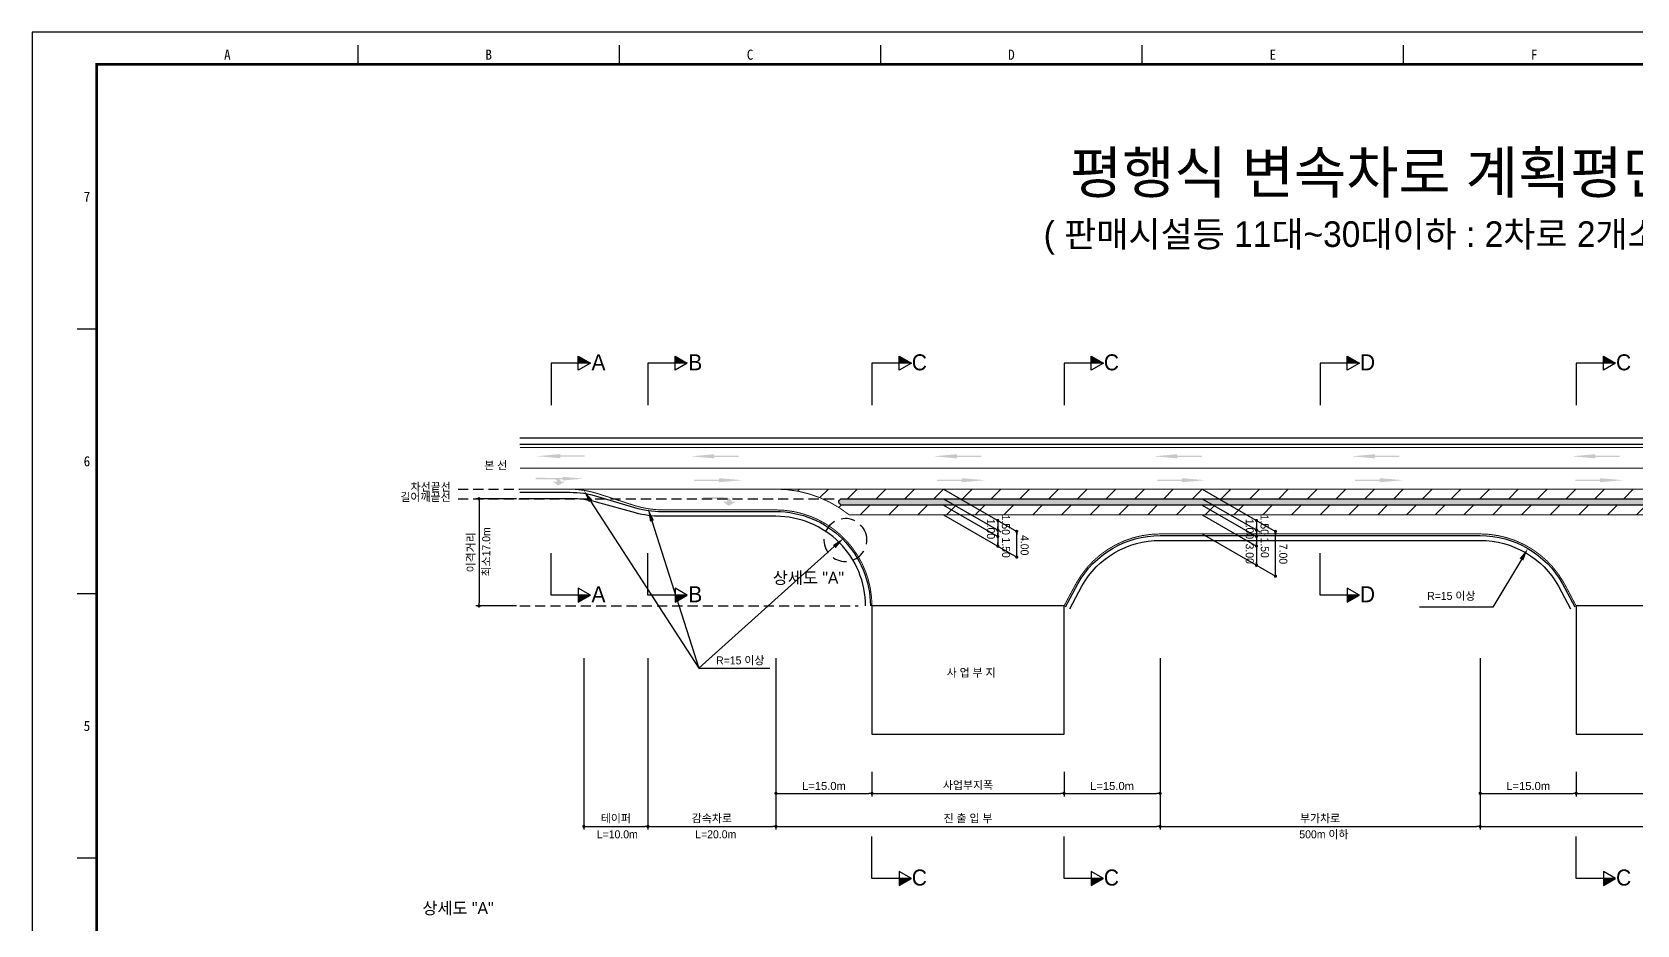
# Model space of a CAD drawing. Header units: millimetres. Extents: x 475 to 899, y 2 to 302.
# Drawn here: x 475.2 to 725.9, y 162.4 to 301.8 of the extents above; entities that cross this region are included whole.
import ezdxf
from ezdxf.enums import TextEntityAlignment as Align

# ---------------------------------------------------------------- set-up
doc = ezdxf.new("R2010")
doc.units = ezdxf.units.MM
doc.linetypes.add('HIDDEN', pattern=[9.525, 6.35, -3.175])
for name, color, linetype in [('CC-GSTR-0004', 4, 'Continuous'), ('CM-LANE-0030', 30, 'Continuous'), ('CZ-DIMT-0002', 7, 'Continuous'), ('CZ-LIN1-0007', 7, 'Continuous'), ('CZ-LIN2-0003', 3, 'Continuous'), ('CZ-LINE-0001', 7, 'Continuous'), ('CZ-TEXT-BOX0', 7, 'Continuous'), ('TITLE', 7, 'Continuous')]:
    doc.layers.add(name, color=color, linetype=linetype)
doc.styles.add('돋움', font='')
doc.styles.add('돋음체', font='')
doc.styles.get('돋움').set_extended_font_data('Dotum')
doc.styles.get('돋음체').set_extended_font_data('DotumChe')

# ---------------------------------------------------------------- blocks, each defined once
blk = doc.blocks.new('_Dot')
at = {"color": 0, "linetype": 'ByBlock', "lineweight": -2}
blk.add_line((-0.5, 0), (-1, 0), dxfattribs=at)
at = {"color": 0, "linetype": 'ByBlock', "const_width": 0.5}
blk.add_lwpolyline([(-0.25, 0, 1), (0.25, 0, 1)], format="xyb", close=True, dxfattribs=at)

msp = doc.modelspace()

# ---------------------------------------------------------------- hatches: boundary and pattern name
at = {"layer": 'CM-LANE-0030'}
h = msp.add_hatch(dxfattribs=at)
h.set_pattern_fill('ANSI31', color=256, style=0)
h.set_pattern_definition([(45, (-1001.011, 3.7704), (-2.245064, 2.245064), [])])
h.paths.add_polyline_path([(750.02, 226.41, -0.170323), (761.42, 230.41), (591.42, 230.41, -0.170323), (602.83, 226.41)])
h.paths.add_polyline_path([(601.6, 227.91, 0.001926), (601.48, 227.99, -0.750696), (601.74, 228.91), (751.1, 228.91, -0.750696), (751.37, 227.99, 0.001926), (751.25, 227.91)], flags=16)
at = {"layer": 'CZ-LIN1-0007'}
for points in [[(557.73, 235.88), (557.73, 235.66), (561.55, 235.66), (561.55, 235.45), (557.73, 235.45), (557.73, 235.23), (554.08, 235.55)], [(581.77, 235.86), (581.77, 235.64), (585.6, 235.64), (585.6, 235.43), (581.77, 235.43), (581.77, 235.21), (578.12, 235.53)], [(619.69, 235.86), (619.69, 235.64), (623.51, 235.64), (623.51, 235.43), (619.69, 235.43), (619.69, 235.21), (616.04, 235.53)], [(654.09, 235.86), (654.09, 235.64), (657.91, 235.64), (657.91, 235.43), (654.09, 235.43), (654.09, 235.21), (650.44, 235.53)], [(684.98, 235.86), (684.98, 235.64), (688.81, 235.64), (688.81, 235.43), (684.98, 235.43), (684.98, 235.21), (681.33, 235.53)], [(719.39, 235.86), (719.39, 235.64), (723.21, 235.64), (723.21, 235.43), (719.39, 235.43), (719.39, 235.21), (715.74, 235.53)], [(556.99, 232.16, -0.267976), (557.9, 231.55), (558.45, 231.56), (557.42, 230.98), (556.59, 231.55), (557.2, 231.55, 0.504994), (556.93, 231.92), (553.88, 231.94), (553.88, 232.18)], [(558.12, 232.33), (558.12, 232.14), (554.7, 232.14), (554.7, 231.95), (558.12, 231.95), (558.12, 231.76), (561.39, 232.04)], [(582.51, 232.12), (582.51, 231.91), (578.68, 231.91), (578.68, 231.7), (582.51, 231.7), (582.51, 231.48), (586.16, 231.8)], [(620.42, 232.12), (620.42, 231.91), (616.6, 231.91), (616.6, 231.7), (620.42, 231.7), (620.42, 231.48), (624.07, 231.8)], [(654.82, 232.12), (654.82, 231.91), (651, 231.91), (651, 231.7), (654.82, 231.7), (654.82, 231.48), (658.47, 231.8)], [(685.72, 232.12), (685.72, 231.91), (681.89, 231.91), (681.89, 231.7), (685.72, 231.7), (685.72, 231.48), (689.37, 231.8)], [(720.12, 232.12), (720.12, 231.91), (716.3, 231.91), (716.3, 231.7), (720.12, 231.7), (720.12, 231.48), (723.77, 231.8)], [(583.56, 229.15, -0.267976), (584.59, 228.46), (585.22, 228.47), (584.05, 227.81), (583.1, 228.46), (583.8, 228.46, 0.504994), (583.49, 228.88), (580.02, 228.9), (580.02, 229.17)]]:
    msp.add_hatch(color=256, dxfattribs=at).paths.add_polyline_path(points)
at = {"layer": 'CZ-LIN2-0003'}
h = msp.add_hatch(dxfattribs=at)
h.set_pattern_fill('CROSS', color=256, scale=0.075, style=0)
h.set_pattern_definition([(0, (-1001.01086, 3.77036), (0.47625, 0.47625), [0.238125, -0.714375]), (90, (-1000.8918, 3.6513), (-0.47625, 0.47625), [0.238125, -0.714375])])
h.paths.add_polyline_path([(751.25, 227.91, -0.001926), (751.37, 227.99, 0.750696), (751.1, 228.91), (601.74, 228.91, 0.750696), (601.48, 227.99, -0.001926), (601.6, 227.91)])
at = {"layer": 'CZ-LINE-0001'}
for points in [[(560.55, 251.18), (560.55, 250.08), (562.45, 250.08)], [(575.66, 251.18), (575.66, 250.08), (577.57, 250.08)], [(610.66, 251.18), (610.66, 250.08), (612.57, 250.08)], [(640.66, 251.18), (640.66, 250.08), (642.57, 250.08)], [(680.66, 251.18), (680.66, 250.08), (682.57, 250.08)], [(720.66, 251.18), (720.66, 250.08), (722.57, 250.08)], [(562.45, 213.86), (560.55, 213.86), (560.55, 212.76)], [(577.57, 213.86), (575.66, 213.86), (575.66, 212.76)], [(682.57, 213.86), (680.66, 213.86), (680.66, 212.76)], [(612.57, 169.62), (610.66, 169.62), (610.66, 168.52)], [(642.57, 169.62), (640.66, 169.62), (640.66, 168.52)], [(722.57, 169.62), (720.66, 169.62), (720.66, 168.52)]]:
    msp.add_hatch(color=256, dxfattribs=at).paths.add_polyline_path(points)

# ---------------------------------------------------------------- linework, layer by layer
at = {"color": 0, "linetype": 'ByBlock', "lineweight": -2}
for p, q in [((626.07, 225.26), (626.07, 225.01)), ((626.07, 224.26), (626.07, 224.51)), ((626.07, 223.76), (626.07, 223.51)), ((626.07, 223.26), (626.07, 223.51)), ((629.03, 223.55), (629.03, 223.3)), ((666.48, 225.26), (666.48, 225.01)), ((666.48, 224.26), (666.48, 224.51)), ((666.48, 223.76), (666.48, 223.51)), ((666.48, 223.26), (666.48, 223.51)), ((669.44, 223.55), (669.44, 223.3)), ((626.07, 221.76), (626.07, 222.01)), ((666.48, 221.76), (666.48, 222.01)), ((629.03, 220.05), (629.03, 220.3)), ((666.48, 218.76), (666.48, 219.01)), ((669.44, 217.05), (669.44, 217.3))]:
    msp.add_line(p, q, dxfattribs=at)
at = {"color": 0, "linetype": 'ByBlock', "const_width": 0.25}
for points in [[(626.07, 225.38, 1), (626.07, 225.63, 1)], [(666.48, 225.38, 1), (666.48, 225.63, 1)], [(626.07, 224.13, 1), (626.07, 223.88, 1)], [(626.07, 223.88, 1), (626.07, 224.13, 1)], [(626.07, 223.13, 1), (626.07, 222.88, 1)], [(629.03, 223.68, 1), (629.03, 223.93, 1)], [(666.48, 224.13, 1), (666.48, 223.88, 1)], [(666.48, 223.88, 1), (666.48, 224.13, 1)], [(666.48, 223.13, 1), (666.48, 222.88, 1)], [(669.44, 223.68, 1), (669.44, 223.93, 1)], [(626.07, 221.63, 1), (626.07, 221.38, 1)], [(666.48, 221.63, 1), (666.48, 221.38, 1)], [(629.03, 219.93, 1), (629.03, 219.68, 1)], [(666.48, 218.63, 1), (666.48, 218.38, 1)], [(669.44, 216.93, 1), (669.44, 216.68, 1)]]:
    msp.add_lwpolyline(points, format="xyb", close=True, dxfattribs=at)
at = {"layer": 'CC-GSTR-0004'}
for points in [[(551.42, 238.41), (831.42, 238.41)], [(551.42, 237.41), (831.42, 237.41)]]:
    msp.add_lwpolyline(points, dxfattribs=at)
for points in [[(551.42, 229.91), (559.22, 229.91, -0.072993), (563.53, 229.28), (563.53, 229.28), (569.32, 227.55), (569.32, 227.55, 0.072993), (573.63, 226.91), (591.42, 226.91, -0.414214), (606.17, 212.16)], [(605.42, 212.16, 0.414214), (591.42, 226.16), (573.45, 226.16, -0.067192), (569.47, 226.7), (563.38, 228.38, 0.067192), (559.4, 228.91), (551.42, 228.91)], [(636.64, 212.05), (638.56, 215.63, -0.271285), (651.42, 223.16), (701.42, 223.16, -0.271285), (714.29, 215.63), (716.2, 212.05)], [(637.31, 211.69), (639.22, 215.27, -0.27114), (651.42, 222.41), (701.42, 222.41, -0.27114), (713.63, 215.27), (715.54, 211.69)]]:
    msp.add_lwpolyline(points, format="xyb", dxfattribs=at)
at = {"layer": 'CM-LANE-0030', "const_width": 0.15}
msp.add_lwpolyline([(551.42, 233.66), (831.42, 233.66)], dxfattribs=at)
msp.add_lwpolyline([(591.42, 230.41), (761.42, 230.41, 0.170323), (750.02, 226.41), (602.83, 226.41, 0.170323)], format="xyb", close=True, dxfattribs=at)
at = {"layer": 'CZ-LIN1-0007', "const_width": 0.15}
for points in [[(551.42, 236.91), (831.42, 236.91)], [(575.24, 230.41), (591.42, 230.41)]]:
    msp.add_lwpolyline(points, dxfattribs=at)
for points in [[(606.42, 212.16, 0.414214), (591.42, 227.16), (573.8, 227.16, -0.07872), (569.16, 227.9), (569.16, 227.9), (563.68, 229.68, 0.07872), (559.05, 230.41), (551.42, 230.41)], [(636.42, 212.16), (638.34, 215.75, -0.27133), (651.42, 223.41), (701.42, 223.41, -0.27133), (714.51, 215.75), (716.42, 212.16)]]:
    msp.add_lwpolyline(points, format="xyb", dxfattribs=at)
at = {"layer": 'CZ-LIN1-0007', "linetype": 'HIDDEN', "const_width": 0.15}
msp.add_lwpolyline([(559.05, 230.41), (575.24, 230.41)], dxfattribs=at)
at = {"layer": 'CZ-LIN2-0003'}
msp.add_lwpolyline([(751.1, 228.91, -0.750696), (751.37, 227.99, 0.001926), (751.25, 227.91), (601.6, 227.91, 0.001926), (601.48, 227.99, -0.750696), (601.74, 228.91)], format="xyb", close=True, dxfattribs=at)
for points in [[(636.42, 212.16), (606.42, 212.16), (606.42, 192.16), (636.42, 192.16)], [(746.42, 212.16), (716.42, 212.16), (716.42, 192.16), (746.42, 192.16)]]:
    msp.add_lwpolyline(points, close=True, dxfattribs=at)
at = {"layer": 'CZ-LINE-0001'}
for p, q in [((560.55, 248.98), (560.55, 251.18)), ((560.55, 251.18), (562.45, 250.08)), ((575.66, 248.98), (575.66, 251.18)), ((575.66, 251.18), (577.57, 250.08)), ((610.66, 248.98), (610.66, 251.18)), ((610.66, 251.18), (612.57, 250.08)), ((640.66, 248.98), (640.66, 251.18)), ((640.66, 251.18), (642.57, 250.08)), ((680.66, 248.98), (680.66, 251.18)), ((680.66, 251.18), (682.57, 250.08)), ((720.66, 248.98), (720.66, 251.18)), ((720.66, 251.18), (722.57, 250.08)), ((562.45, 250.08), (556.31, 250.08)), ((556.31, 250.08), (556.31, 243.54)), ((562.45, 250.08), (560.55, 248.98)), ((577.57, 250.08), (571.42, 250.08)), ((571.42, 250.08), (571.42, 243.54)), ((577.57, 250.08), (575.66, 248.98)), ((612.57, 250.08), (606.42, 250.08)), ((606.42, 250.08), (606.42, 243.54)), ((612.57, 250.08), (610.66, 248.98)), ((642.57, 250.08), (636.42, 250.08)), ((636.42, 250.08), (636.42, 243.54)), ((642.57, 250.08), (640.66, 248.98)), ((682.57, 250.08), (676.42, 250.08)), ((676.42, 250.08), (676.42, 243.54)), ((682.57, 250.08), (680.66, 248.98)), ((722.57, 250.08), (716.42, 250.08)), ((716.42, 250.08), (716.42, 243.54)), ((722.57, 250.08), (720.66, 248.98)), ((550.92, 228.91), (544.54, 228.91)), ((545.04, 228.41), (545.04, 212.66)), ((617.57, 230.41), (629.03, 223.8)), ((617.57, 228.91), (626.57, 223.72)), ((657.98, 230.41), (669.44, 223.8)), ((657.98, 228.91), (666.98, 223.72)), ((617.57, 227.91), (626.07, 223.01)), ((617.57, 226.41), (629.03, 219.8)), ((657.98, 227.91), (666.48, 223.01)), ((657.98, 226.41), (666.48, 221.51)), ((626.07, 225.01), (626.07, 221.51)), ((629.03, 219.8), (629.03, 223.8)), ((657.98, 223.41), (669.44, 216.8)), ((666.48, 225.01), (666.48, 218.51)), ((669.44, 216.8), (669.44, 223.8)), ((556.31, 213.86), (556.31, 220.4)), ((571.42, 213.86), (571.42, 220.4)), ((676.42, 213.86), (676.42, 220.4)), ((562.45, 213.86), (556.31, 213.86)), ((562.45, 213.86), (560.55, 214.96)), ((560.55, 214.96), (560.55, 212.76)), ((560.55, 212.76), (562.45, 213.86)), ((577.57, 213.86), (571.42, 213.86)), ((577.57, 213.86), (575.66, 214.96)), ((575.66, 214.96), (575.66, 212.76)), ((575.66, 212.76), (577.57, 213.86)), ((682.57, 213.86), (676.42, 213.86)), ((682.57, 213.86), (680.66, 214.96)), ((680.66, 214.96), (680.66, 212.76)), ((680.66, 212.76), (682.57, 213.86)), ((550.92, 212.16), (544.54, 212.16)), ((561.42, 204.01), (561.42, 177.23)), ((571.42, 204.01), (571.42, 177.23)), ((571.42, 204.01), (571.42, 177.23)), ((591.42, 204.01), (591.42, 177.23)), ((651.42, 204.01), (651.42, 177.23)), ((701.42, 204.01), (701.42, 177.23)), ((579.36, 202.46), (590.48, 202.46)), ((591.42, 186.28), (591.42, 177.23)), ((591.42, 186.28), (591.42, 182.4)), ((606.42, 186.28), (606.42, 182.4)), ((606.42, 186.28), (606.42, 182.4)), ((636.42, 186.28), (636.42, 182.4)), ((636.42, 186.28), (636.42, 182.4)), ((651.42, 186.28), (651.42, 177.23)), ((651.42, 186.28), (651.42, 182.4)), ((701.42, 186.28), (701.42, 177.23)), ((701.42, 186.28), (701.42, 182.4)), ((716.42, 186.28), (716.42, 182.4)), ((716.42, 186.28), (716.42, 182.4)), ((591.92, 182.9), (605.92, 182.9)), ((606.92, 182.9), (635.92, 182.9)), ((636.92, 182.9), (650.92, 182.9)), ((701.92, 182.9), (715.92, 182.9)), ((716.92, 182.9), (745.92, 182.9)), ((561.92, 177.73), (570.92, 177.73)), ((571.92, 177.73), (590.92, 177.73)), ((591.92, 177.73), (650.92, 177.73)), ((606.42, 169.62), (606.42, 176.16)), ((636.42, 169.62), (636.42, 176.16)), ((651.92, 177.73), (700.92, 177.73)), ((701.92, 177.73), (760.92, 177.73)), ((716.42, 169.62), (716.42, 176.16)), ((612.57, 169.62), (610.66, 170.71)), ((610.66, 170.71), (610.66, 168.52)), ((642.57, 169.62), (640.66, 170.71)), ((640.66, 170.71), (640.66, 168.52)), ((722.57, 169.62), (720.66, 170.71)), ((720.66, 170.71), (720.66, 168.52)), ((612.57, 169.62), (606.42, 169.62)), ((610.66, 168.52), (612.57, 169.62)), ((642.57, 169.62), (636.42, 169.62)), ((640.66, 168.52), (642.57, 169.62)), ((722.57, 169.62), (716.42, 169.62)), ((720.66, 168.52), (722.57, 169.62))]:
    msp.add_line(p, q, dxfattribs=at)
at = {"layer": 'CZ-LINE-0001', "linetype": 'HIDDEN', "ltscale": 0.25}
for p, q in [((541.76, 230.41), (551.42, 230.41)), ((541.76, 228.91), (600.95, 228.91)), ((551.42, 212.16), (604.27, 212.16))]:
    msp.add_line(p, q, dxfattribs=at)
at = {"layer": 'CZ-LINE-0001', "linetype": 'HIDDEN', "ltscale": 0.35}
msp.add_line((605.59, 222.86), (605.59, 222.86), dxfattribs=at)
at = {"layer": 'CZ-LINE-0001'}
for points in [[(562.48, 228.55), (579.36, 202.46)], [(572.06, 225.44), (579.36, 202.46)], [(600.54, 221.44), (579.36, 202.46)], [(707.86, 219.42), (703.4, 211.96), (691.92, 211.96)]]:
    msp.add_lwpolyline(points, dxfattribs=at)
at = {"layer": 'CZ-LINE-0001', "linetype": 'HIDDEN', "ltscale": 0.35}
msp.add_arc((602.27, 222.46), 3.35, 6.7667, 6.749, dxfattribs=at)
at = {"layer": 'CZ-LINE-0001'}
for points in [[(562.2, 228.37), (561.39, 230.23), (562.76, 228.73)], [(571.74, 225.34), (571.45, 227.35), (572.38, 225.54)], [(600.32, 221.68), (602.03, 222.77), (600.76, 221.19)], [(707.57, 219.59), (708.88, 221.14), (708.15, 219.25)]]:
    msp.add_solid(points, dxfattribs=at)
at = {"layer": 'TITLE', "color": 7, "linetype": 'Continuous'}
for p, q in [((526.14, 296.74), (526.14, 299.76)), ((566.96, 296.74), (566.96, 299.76)), ((607.79, 296.74), (607.79, 299.76)), ((648.61, 296.74), (648.61, 299.76)), ((689.44, 296.74), (689.44, 299.76)), ((485.31, 255.41), (482.29, 255.41)), ((485.31, 214.08), (482.29, 214.08)), ((485.31, 172.75), (482.29, 172.75))]:
    msp.add_line(p, q, dxfattribs=at)
at = {"layer": 'TITLE'}
msp.add_lwpolyline([(475.23, 2.4), (898.59, 2.4), (898.59, 301.78), (475.23, 301.78)], close=True, dxfattribs=at)
at = {"layer": 'TITLE', "linetype": 'Continuous', "const_width": 0.403}
msp.add_lwpolyline([(485.31, 7.44), (485.31, 296.74), (893.56, 296.74), (893.56, 7.44)], close=True, dxfattribs=at)

# ---------------------------------------------------------------- block references
at = {"layer": 'CZ-LINE-0001', "xscale": 0.5, "yscale": 0.5, "zscale": 0.5}
for p, rotation in [((545.04, 228.91), 90), ((545.04, 212.16), 270), ((591.42, 182.9), 180), ((606.42, 182.9), 180), ((636.42, 182.9), 180), ((701.42, 182.9), 180), ((716.42, 182.9), 180), ((561.42, 177.73), 180), ((571.42, 177.73), 180), ((591.42, 177.73), 180), ((651.42, 177.73), 180), ((701.42, 177.73), 180)]:
    msp.add_blockref('_Dot', p, dxfattribs=dict(at, rotation=rotation))
for p in [(606.42, 182.9), (636.42, 182.9), (651.42, 182.9), (716.42, 182.9), (571.42, 177.73), (591.42, 177.73), (651.42, 177.73), (701.42, 177.73)]:
    msp.add_blockref('_Dot', p, dxfattribs=at)

# ---------------------------------------------------------------- texts
at = {"layer": 'CZ-DIMT-0002', "style": '돋움'}
for s, height, p in [('A', 2.5, (563.7, 250.21)), ('B', 2.5, (578.82, 250.21)), ('C', 2.5, (613.82, 250.21)), ('C', 2.5, (643.82, 250.21)), ('D', 2.5, (683.82, 250.21)), ('C', 2.5, (723.82, 250.21)), ('본 선', 1.25, (547.65, 234.11)), ('차선끝선', 1.25, (537.49, 230.75)), ('길어깨끝선', 1.25, (536.69, 229.16)), ('상세도 "A"', 1.875, (596.49, 216.56)), ('A', 2.5, (563.7, 213.99)), ('B', 2.5, (578.82, 213.99)), ('D', 2.5, (683.82, 213.99)), ('R=15 이상', 1.25, (696.91, 213.73)), ('R=15 이상', 1.25, (585.85, 203.66)), ('사 업 부 지', 1.25, (621.91, 201.75)), ('L=10.0m', 1.25, (566.64, 176.5)), ('L=20.0m', 1.25, (582.02, 176.5)), ('500m 이하', 1.25, (677.01, 176.5)), ('C', 2.5, (613.82, 169.75)), ('C', 2.5, (643.82, 169.75)), ('C', 2.5, (723.82, 169.75))]:
    msp.add_text(s, height=height, dxfattribs=at).set_placement(p, align=Align.MIDDLE_CENTER)
msp.add_text('최소17.0m', height=1.25, rotation=90, dxfattribs=at).set_placement((546.79, 216.77))
at = {"layer": 'CZ-DIMT-0002', "char_height": 1.25, "attachment_point": 5, "rotation": 270, "style": '돋움'}
for s, insert in [('1.00', (624.99, 224.18)), ('1.50', (627.32, 224.84)), ('1.00', (665.41, 224.18)), ('1.50', (667.73, 224.84)), ('4.00', (630.25, 221.65)), ('1.50', (627.36, 221.27)), ('3.00', (665.41, 220.32)), ('1.50', (667.77, 221.27)), ('7.00', (670.66, 220.28))]:
    msp.add_mtext(s, dxfattribs=dict(at, insert=insert))
at = {"layer": 'CZ-LINE-0001', "insert": (543.85, 220.54), "char_height": 1.25, "attachment_point": 5, "rotation": 90, "style": '돋움'}
msp.add_mtext('\\A1;이격거리', dxfattribs=at)
at = {"layer": 'CZ-LINE-0001', "char_height": 1.25, "attachment_point": 5, "style": '돋움'}
for s, insert in [('\\A1;{\\fArial|b0|i0|c0|p32;L=15.0m}', (598.92, 184.04)), ('\\A1;사업부지폭', (621.42, 184.1)), ('\\A1;{\\fArial|b0|i0|c0|p32;L=15.0m}', (643.92, 184.04)), ('\\A1;{\\fArial|b0|i0|c0|p32;L=15.0m}', (708.92, 184.04)), ('\\A1;테이퍼', (566.42, 178.93)), ('\\A1;감속차로', (581.42, 178.93)), ('\\A1;진 출 입 부', (621.42, 178.93)), ('\\A1;부가차로', (676.42, 178.93))]:
    msp.add_mtext(s, dxfattribs=dict(at, insert=insert))
at = {"layer": 'CZ-TEXT-BOX0', "style": '돋움'}
msp.add_text('상세도 "A"', height=1.875, dxfattribs=at).set_placement((541.76, 164.98), align=Align.MIDDLE_CENTER)
at = {"layer": 'TITLE', "color": 3, "linetype": 'Continuous', "style": '돋음체'}
for s, p in [('A', (505.73, 298.25)), ('B', (546.55, 298.25)), ('C', (587.38, 298.25)), ('D', (628.2, 298.25)), ('E', (669.03, 298.25)), ('F', (709.85, 298.25)), ('7', (483.8, 276.08)), ('6', (483.8, 234.75)), ('5', (483.8, 193.42))]:
    msp.add_text(s, height=1.59, dxfattribs=at).set_placement(p, align=Align.MIDDLE)
at = {"layer": 'TITLE', "style": '돋움'}
for s, height, p in [('평행식 변속차로 계획평면도', 6.5, (688.65, 279.86)), ('( 판매시설등 11대~30대이하 : 2차로 2개소 연결 )', 4, (688.7, 270.23))]:
    msp.add_text(s, height=height, dxfattribs=at).set_placement(p, align=Align.MIDDLE_CENTER)

doc.saveas('drawing.dxf')
